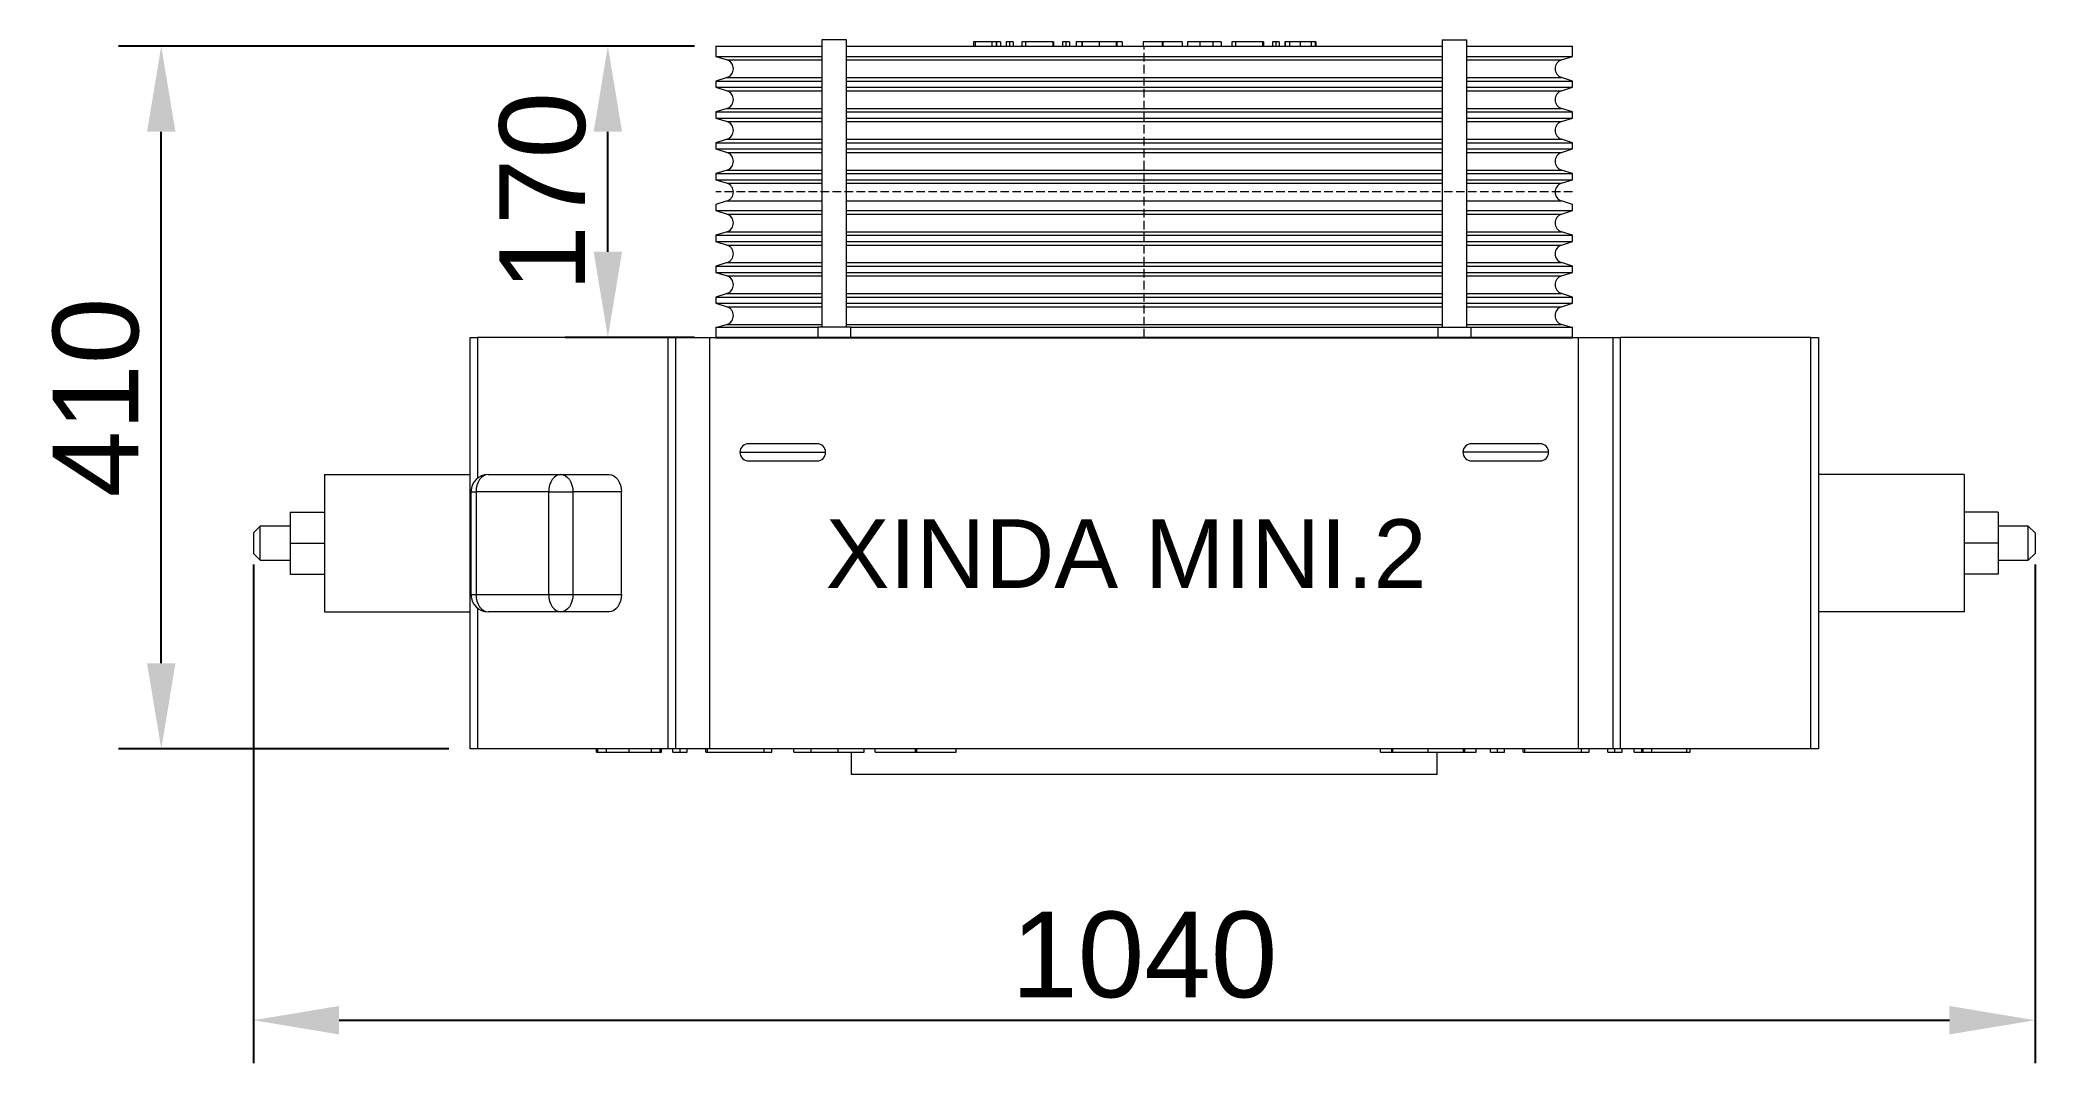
# Model space of a CAD drawing. Header units: millimetres. Extents: x 2313 to 3477, y 1540 to 2137.
import ezdxf

# ---------------------------------------------------------------- set-up
doc = ezdxf.new("R2010")
doc.units = ezdxf.units.MM
doc.linetypes.add('DASHED', pattern=[7, 5, -2, 0])
doc.layers.add('Eksen Çizgileri ve Görünmezler', color=251, linetype='DASHED', lineweight=5)
doc.layers.add('Makine Motor Grubu', color=144, linetype='Continuous', lineweight=5)
doc.styles.get("Standard").update_dxf_attribs({"font": 'arial.ttf'})
doc.dimstyles.new('M', dxfattribs={"dimscale": 20, "dimtxt": 2.5, "dimasz": 2.5, "dimexe": 1.25, "dimexo": 0.625, "dimtad": 1, "dimdsep": 46, "dimtxsty": 'Standard', "dimcen": 2.5, "dimclrd": 60, "dimclre": 60, "dimadec": 0, "dimazin": 0, "dimtfac": 1, "dimtofl": 0, "dimtmove": 0, "dimatfit": 3, "dimfxl": 1, "dimarcsym": 0})

# ---------------------------------------------------------------- blocks, each defined once
blk = doc.blocks.new('*D10')
at = {"color": 60, "linetype": 'ByBlock', "lineweight": -2, "transparency": 16777216}
for p, q in [((2694.8, 2133.7), (2619.2, 2133.7)), ((2644.2, 2013.7), (2644.2, 2083.7)), ((2694.8, 1963.7), (2619.2, 1963.7))]:
    blk.add_line(p, q, dxfattribs=at)
at = {"color": 60, "transparency": 16777216}
for points in [[(2635.9, 2083.7), (2652.5, 2083.7), (2644.2, 2133.7)], [(2635.9, 2013.7), (2652.5, 2013.7), (2644.2, 1963.7)]]:
    blk.add_solid(points, dxfattribs=at)
at = {"layer": 'Defpoints', "color": 0, "transparency": 16777216}
for p in [(2644.2, 2133.7), (2707.3, 2133.7), (2707.3, 1963.7)]:
    blk.add_point(p, dxfattribs=at)
at = {"color": 0, "transparency": 16777216, "insert": (2606.2, 2048.7), "char_height": 50, "attachment_point": 5, "rotation": 90}
blk.add_mtext('170', dxfattribs=at)
blk = doc.blocks.new('*D11')
at = {"color": 60, "linetype": 'ByBlock', "lineweight": -2, "transparency": 16777216}
for p, q in [((2694.8, 2133.7), (2358.5, 2133.7)), ((2383.5, 1773.7), (2383.5, 2083.7)), ((2551.3, 1723.7), (2358.5, 1723.7))]:
    blk.add_line(p, q, dxfattribs=at)
at = {"color": 60, "transparency": 16777216}
for points in [[(2375.2, 2083.7), (2391.8, 2083.7), (2383.5, 2133.7)], [(2375.2, 1773.7), (2391.8, 1773.7), (2383.5, 1723.7)]]:
    blk.add_solid(points, dxfattribs=at)
at = {"layer": 'Defpoints', "color": 0, "transparency": 16777216}
for p in [(2383.5, 2133.7), (2707.3, 2133.7), (2563.8, 1723.7)]:
    blk.add_point(p, dxfattribs=at)
at = {"color": 0, "transparency": 16777216, "insert": (2345.5, 1928.7), "char_height": 50, "attachment_point": 5, "rotation": 90}
blk.add_mtext('410', dxfattribs=at)
blk = doc.blocks.new('*D12')
at = {"color": 60, "linetype": 'ByBlock', "lineweight": -2, "transparency": 16777216}
for p, q in [((2437.3, 1831.2), (2437.3, 1540.4)), ((3477.3, 1831.2), (3477.3, 1540.4)), ((2487.3, 1565.4), (3427.3, 1565.4))]:
    blk.add_line(p, q, dxfattribs=at)
at = {"color": 60, "transparency": 16777216}
for points in [[(2487.3, 1573.7), (2487.3, 1557.1), (2437.3, 1565.4)], [(3427.3, 1573.7), (3427.3, 1557.1), (3477.3, 1565.4)]]:
    blk.add_solid(points, dxfattribs=at)
at = {"layer": 'Defpoints', "color": 0, "transparency": 16777216}
for p in [(2437.3, 1843.7), (3477.3, 1843.7), (3477.3, 1565.4)]:
    blk.add_point(p, dxfattribs=at)
at = {"color": 0, "transparency": 16777216, "insert": (2957.3, 1603.4), "char_height": 50, "attachment_point": 5}
blk.add_mtext('1040', dxfattribs=at)

msp = doc.modelspace()

# ---------------------------------------------------------------- linework, layer by layer
at = {"color": 2, "true_color": 0xf1eb1f}
msp.add_line((2707.295, 1963.711), (3207.295, 1963.711), dxfattribs=at)
at = {"layer": 'Eksen Çizgileri ve Görünmezler'}
for p, q in [((2957.295, 1963.711), (2957.295, 2133.711)), ((3207.295, 2048.711), (2707.295, 2048.711))]:
    msp.add_line(p, q, dxfattribs=at)
at = {"layer": 'Makine Motor Grubu', "color": 2, "true_color": 0xf1eb1f}
for p, q in [((2707.295, 2133.711), (2707.295, 2127.711)), ((2707.295, 2133.711), (2769.095, 2133.711)), ((2769.095, 2137.311), (2769.095, 1969.711)), ((2776.295, 2137.311), (2769.095, 2137.311)), ((2783.495, 2137.311), (2776.295, 2137.311)), ((2783.495, 1969.711), (2783.495, 2137.311)), ((2783.495, 2133.711), (2957.295, 2133.711)), ((2857.603, 2136.111), (2857.603, 2133.711)), ((2858.526, 2136.111), (2858.526, 2133.711)), ((2868.372, 2136.111), (2858.526, 2136.111)), ((2868.372, 2136.111), (2868.372, 2133.711)), ((2870.833, 2136.111), (2868.372, 2136.111)), ((2870.833, 2136.111), (2870.833, 2133.711)), ((2871.141, 2136.111), (2871.043, 2136.111)), ((2871.141, 2136.111), (2871.141, 2133.711)), ((2873.295, 2136.111), (2871.141, 2136.111)), ((2873.295, 2136.111), (2873.295, 2133.711)), ((2876.68, 2136.111), (2876.68, 2133.711)), ((2878.68, 2136.111), (2878.68, 2133.711)), ((2880.68, 2136.111), (2880.68, 2133.711)), ((2885.91, 2136.111), (2885.91, 2133.711)), ((2888.064, 2136.111), (2885.91, 2136.111)), ((2888.064, 2136.111), (2888.064, 2133.711)), ((2903.92, 2136.111), (2888.064, 2136.111)), ((2903.92, 2136.111), (2903.92, 2133.711)), ((2904.372, 2136.111), (2903.92, 2136.111)), ((2904.372, 2136.111), (2904.372, 2133.711)), ((2909.603, 2136.111), (2909.603, 2133.711)), ((2911.603, 2136.111), (2911.603, 2133.711)), ((2913.603, 2136.111), (2913.603, 2133.711)), ((2917.603, 2136.111), (2917.603, 2133.711)), ((2920.79, 2136.111), (2917.603, 2136.111)), ((2920.79, 2136.111), (2920.79, 2133.711)), ((2921.103, 2136.111), (2920.79, 2136.111)), ((2921.103, 2136.111), (2921.103, 2133.711)), ((2930.987, 2136.111), (2921.103, 2136.111)), ((2930.987, 2136.111), (2930.987, 2133.711)), ((2940.896, 2136.111), (2930.987, 2136.111)), ((2940.896, 2136.111), (2940.896, 2133.711)), ((2941.204, 2136.111), (2940.896, 2136.111)), ((2941.204, 2136.111), (2941.204, 2133.711)), ((2944.372, 2136.111), (2941.204, 2136.111)), ((2944.372, 2136.111), (2944.372, 2133.711)), ((2956.68, 2136.111), (2956.68, 2133.711)), ((2967.756, 2136.111), (2956.68, 2136.111)), ((2957.295, 2133.711), (3131.095, 2133.711)), ((2967.756, 2136.111), (2967.756, 2133.711)), ((2968.064, 2136.111), (2967.756, 2136.111)), ((2968.064, 2136.111), (2968.064, 2133.711)), ((2979.449, 2136.111), (2968.064, 2136.111)), ((2979.449, 2136.111), (2979.449, 2133.711)), ((2982.526, 2136.111), (2982.526, 2133.711)), ((2989.756, 2136.111), (2989.756, 2133.711)), ((2997.372, 2136.111), (2997.372, 2133.711)), ((3002.218, 2136.111), (2997.372, 2136.111)), ((3002.218, 2136.111), (3002.218, 2133.711)), ((3010.526, 2136.111), (3008.372, 2136.111)), ((3008.372, 2136.111), (3008.372, 2133.711)), ((3026.381, 2136.111), (3010.526, 2136.111)), ((3010.526, 2136.111), (3010.526, 2133.711)), ((3026.381, 2136.111), (3026.381, 2133.711)), ((3026.833, 2136.111), (3026.381, 2136.111)), ((3026.833, 2136.111), (3026.833, 2133.711)), ((3032.064, 2136.111), (3032.064, 2133.711)), ((3034.064, 2136.111), (3034.064, 2133.711)), ((3036.064, 2136.111), (3036.064, 2133.711)), ((3039.295, 2136.111), (3039.295, 2133.711)), ((3039.603, 2136.111), (3039.295, 2136.111)), ((3039.603, 2136.111), (3039.603, 2133.711)), ((3042.088, 2136.111), (3039.603, 2136.111)), ((3042.088, 2136.111), (3042.088, 2133.711)), ((3048.372, 2136.111), (3042.088, 2136.111)), ((3048.372, 2136.111), (3048.372, 2133.711)), ((3054.655, 2136.111), (3048.372, 2136.111)), ((3054.655, 2136.111), (3054.655, 2133.711)), ((3057.141, 2136.111), (3054.655, 2136.111)), ((3057.141, 2136.111), (3057.141, 2133.711)), ((3057.449, 2136.111), (3057.141, 2136.111)), ((3057.449, 2136.111), (3057.449, 2133.711)), ((3131.095, 2137.311), (3131.095, 1969.711)), ((3131.095, 2137.311), (3138.295, 2137.311)), ((3138.295, 2137.311), (3145.495, 2137.311)), ((3145.495, 1969.711), (3145.495, 2137.311)), ((3145.495, 2133.711), (3207.295, 2133.711)), ((3207.295, 2127.711), (3207.295, 2133.711)), ((2707.295, 2127.711), (2713.737, 2125.655)), ((2707.295, 2127.711), (2769.095, 2127.711)), ((2713.737, 2125.655), (2769.095, 2125.655)), ((2783.495, 2127.711), (2957.295, 2127.711)), ((2783.495, 2125.655), (2957.295, 2125.655)), ((2957.295, 2127.711), (3131.095, 2127.711)), ((2957.295, 2125.655), (3131.095, 2125.655)), ((3145.495, 2127.711), (3207.295, 2127.711)), ((3145.495, 2125.655), (3200.853, 2125.655)), ((3200.853, 2125.655), (3207.295, 2127.711)), ((2713.737, 2115.367), (2707.295, 2113.311)), ((2707.295, 2113.311), (2707.295, 2109.711)), ((2707.295, 2113.311), (2769.095, 2113.311)), ((2707.295, 2109.711), (2713.737, 2107.655)), ((2707.295, 2109.711), (2769.095, 2109.711)), ((2713.737, 2115.367), (2769.095, 2115.367)), ((2783.495, 2115.367), (2957.295, 2115.367)), ((2783.495, 2113.311), (2957.295, 2113.311)), ((2783.495, 2109.711), (2957.295, 2109.711)), ((2957.295, 2115.367), (3131.095, 2115.367)), ((2957.295, 2113.311), (3131.095, 2113.311)), ((2957.295, 2109.711), (3131.095, 2109.711)), ((3145.495, 2115.367), (3200.853, 2115.367)), ((3145.495, 2113.311), (3207.295, 2113.311)), ((3145.495, 2109.711), (3207.295, 2109.711)), ((3207.295, 2113.311), (3200.853, 2115.367)), ((3200.853, 2107.655), (3207.295, 2109.711)), ((3207.295, 2109.711), (3207.295, 2113.311)), ((2713.737, 2097.367), (2707.295, 2095.311)), ((2713.737, 2107.655), (2769.095, 2107.655)), ((2713.737, 2097.367), (2769.095, 2097.367)), ((2783.495, 2107.655), (2957.295, 2107.655)), ((2783.495, 2097.367), (2957.295, 2097.367)), ((2957.295, 2107.655), (3131.095, 2107.655)), ((2957.295, 2097.367), (3131.095, 2097.367)), ((3145.495, 2107.655), (3200.853, 2107.655)), ((3145.495, 2097.367), (3200.853, 2097.367)), ((3207.295, 2095.311), (3200.853, 2097.367)), ((2707.295, 2095.311), (2707.295, 2091.711)), ((2707.295, 2095.311), (2769.095, 2095.311)), ((2707.295, 2091.711), (2713.737, 2089.655)), ((2707.295, 2091.711), (2769.095, 2091.711)), ((2713.737, 2089.655), (2769.095, 2089.655)), ((2783.495, 2095.311), (2957.295, 2095.311)), ((2783.495, 2091.711), (2957.295, 2091.711)), ((2783.495, 2089.655), (2957.295, 2089.655)), ((2957.295, 2095.311), (3131.095, 2095.311)), ((2957.295, 2091.711), (3131.095, 2091.711)), ((2957.295, 2089.655), (3131.095, 2089.655)), ((3145.495, 2095.311), (3207.295, 2095.311)), ((3145.495, 2091.711), (3207.295, 2091.711)), ((3145.495, 2089.655), (3200.853, 2089.655)), ((3200.853, 2089.655), (3207.295, 2091.711)), ((3207.295, 2091.711), (3207.295, 2095.311)), ((2713.737, 2079.367), (2707.295, 2077.311)), ((2707.295, 2077.311), (2707.295, 2073.711)), ((2707.295, 2077.311), (2769.095, 2077.311)), ((2707.295, 2073.711), (2713.737, 2071.655)), ((2707.295, 2073.711), (2769.095, 2073.711)), ((2713.737, 2079.367), (2769.095, 2079.367)), ((2783.495, 2079.367), (2957.295, 2079.367)), ((2783.495, 2077.311), (2957.295, 2077.311)), ((2783.495, 2073.711), (2957.295, 2073.711)), ((2957.295, 2079.367), (3131.095, 2079.367)), ((2957.295, 2077.311), (3131.095, 2077.311)), ((2957.295, 2073.711), (3131.095, 2073.711)), ((3145.495, 2079.367), (3200.853, 2079.367)), ((3145.495, 2077.311), (3207.295, 2077.311)), ((3145.495, 2073.711), (3207.295, 2073.711)), ((3207.295, 2077.311), (3200.853, 2079.367)), ((3200.853, 2071.655), (3207.295, 2073.711)), ((3207.295, 2073.711), (3207.295, 2077.311)), ((2713.737, 2071.655), (2769.095, 2071.655)), ((2783.495, 2071.655), (2957.295, 2071.655)), ((2957.295, 2071.655), (3131.095, 2071.655)), ((3145.495, 2071.655), (3200.853, 2071.655)), ((2713.737, 2061.367), (2707.295, 2059.311)), ((2707.295, 2059.311), (2707.295, 2055.711)), ((2707.295, 2059.311), (2769.095, 2059.311)), ((2707.295, 2055.711), (2713.737, 2053.655)), ((2707.295, 2055.711), (2769.095, 2055.711)), ((2713.737, 2061.367), (2769.095, 2061.367)), ((2713.737, 2053.655), (2769.095, 2053.655)), ((2783.495, 2061.367), (2957.295, 2061.367)), ((2783.495, 2059.311), (2957.295, 2059.311)), ((2783.495, 2055.711), (2957.295, 2055.711)), ((2783.495, 2053.655), (2957.295, 2053.655)), ((2957.295, 2061.367), (3131.095, 2061.367)), ((2957.295, 2059.311), (3131.095, 2059.311)), ((2957.295, 2055.711), (3131.095, 2055.711)), ((2957.295, 2053.655), (3131.095, 2053.655)), ((3145.495, 2061.367), (3200.853, 2061.367)), ((3145.495, 2059.311), (3207.295, 2059.311)), ((3145.495, 2055.711), (3207.295, 2055.711)), ((3145.495, 2053.655), (3200.853, 2053.655)), ((3207.295, 2059.311), (3200.853, 2061.367)), ((3200.853, 2053.655), (3207.295, 2055.711)), ((3207.295, 2055.711), (3207.295, 2059.311)), ((2713.737, 2043.367), (2707.295, 2041.311)), ((2707.295, 2041.311), (2707.295, 2037.711)), ((2713.737, 2043.367), (2769.095, 2043.367)), ((2783.495, 2043.367), (2957.295, 2043.367)), ((2957.295, 2043.367), (3131.095, 2043.367)), ((3145.495, 2043.367), (3200.853, 2043.367)), ((3207.295, 2041.311), (3200.853, 2043.367)), ((3207.295, 2037.711), (3207.295, 2041.311)), ((2707.295, 2037.711), (2713.737, 2035.655)), ((2707.295, 2037.711), (2769.095, 2037.711)), ((2713.737, 2035.655), (2769.095, 2035.655)), ((2783.495, 2037.711), (2957.295, 2037.711)), ((2783.495, 2035.655), (2957.295, 2035.655)), ((2957.295, 2037.711), (3131.095, 2037.711)), ((2957.295, 2035.655), (3131.095, 2035.655)), ((3145.495, 2037.711), (3207.295, 2037.711)), ((3145.495, 2035.655), (3200.853, 2035.655)), ((3200.853, 2035.655), (3207.295, 2037.711)), ((2713.737, 2025.367), (2707.295, 2023.311)), ((2707.295, 2023.311), (2707.295, 2019.711)), ((2707.295, 2023.311), (2769.095, 2023.311)), ((2707.295, 2023.311), (2707.295, 2019.711)), ((2707.295, 2019.711), (2769.095, 2019.711)), ((2707.295, 2019.711), (2713.737, 2017.655)), ((2707.295, 2019.711), (2769.095, 2019.711)), ((2713.737, 2025.367), (2769.095, 2025.367)), ((2713.737, 2017.655), (2769.095, 2017.655)), ((2783.495, 2025.367), (2957.295, 2025.367)), ((2783.495, 2023.311), (2957.295, 2023.311)), ((2783.495, 2019.711), (2957.295, 2019.711)), ((2783.495, 2019.711), (2957.295, 2019.711)), ((2783.495, 2017.655), (2957.295, 2017.655)), ((2957.295, 2025.367), (3131.095, 2025.367)), ((2957.295, 2023.311), (3131.095, 2023.311)), ((2957.295, 2019.711), (3131.095, 2019.711)), ((2957.295, 2019.711), (3131.095, 2019.711)), ((2957.295, 2017.655), (3131.095, 2017.655)), ((3145.495, 2025.367), (3200.853, 2025.367)), ((3145.495, 2023.311), (3207.295, 2023.311)), ((3145.495, 2019.711), (3207.295, 2019.711)), ((3145.495, 2019.711), (3207.295, 2019.711)), ((3145.495, 2017.655), (3200.853, 2017.655)), ((3207.295, 2023.311), (3200.853, 2025.367)), ((3200.853, 2017.655), (3207.295, 2019.711)), ((3207.295, 2019.711), (3207.295, 2023.311)), ((3207.295, 2019.711), (3207.295, 2023.311)), ((2713.737, 2007.367), (2707.295, 2005.311)), ((2707.295, 2005.311), (2707.295, 2001.711)), ((2707.295, 2005.311), (2769.095, 2005.311)), ((2707.295, 2005.311), (2707.295, 2001.711)), ((2713.737, 2007.367), (2769.095, 2007.367)), ((2783.495, 2007.367), (2957.295, 2007.367)), ((2783.495, 2005.311), (2957.295, 2005.311)), ((2957.295, 2007.367), (3131.095, 2007.367)), ((2957.295, 2005.311), (3131.095, 2005.311)), ((3145.495, 2007.367), (3200.853, 2007.367)), ((3145.495, 2005.311), (3207.295, 2005.311)), ((3207.295, 2005.311), (3200.853, 2007.367)), ((3207.295, 2001.711), (3207.295, 2005.311)), ((3207.295, 2001.711), (3207.295, 2005.311)), ((2707.295, 2001.711), (2769.095, 2001.711)), ((2707.295, 2001.711), (2713.737, 1999.655)), ((2707.295, 2001.711), (2769.095, 2001.711)), ((2713.737, 1999.655), (2769.095, 1999.655)), ((2783.495, 2001.711), (2957.295, 2001.711)), ((2783.495, 2001.711), (2957.295, 2001.711)), ((2783.495, 1999.655), (2957.295, 1999.655)), ((2957.295, 2001.711), (3131.095, 2001.711)), ((2957.295, 2001.711), (3131.095, 2001.711)), ((2957.295, 1999.655), (3131.095, 1999.655)), ((3145.495, 2001.711), (3207.295, 2001.711)), ((3145.495, 2001.711), (3207.295, 2001.711)), ((3145.495, 1999.655), (3200.853, 1999.655)), ((3200.853, 1999.655), (3207.295, 2001.711)), ((2713.737, 1989.367), (2707.295, 1987.311)), ((2707.295, 1987.311), (2707.295, 1983.711)), ((2707.295, 1987.311), (2769.095, 1987.311)), ((2707.295, 1987.311), (2707.295, 1983.711)), ((2707.295, 1983.711), (2769.095, 1983.711)), ((2707.295, 1983.711), (2713.737, 1981.655)), ((2707.295, 1983.711), (2769.095, 1983.711)), ((2713.737, 1989.367), (2769.095, 1989.367)), ((2713.737, 1981.655), (2769.095, 1981.655)), ((2783.495, 1989.367), (2957.295, 1989.367)), ((2783.495, 1987.311), (2957.295, 1987.311)), ((2783.495, 1983.711), (2957.295, 1983.711)), ((2783.495, 1983.711), (2957.295, 1983.711)), ((2783.495, 1981.655), (2957.295, 1981.655)), ((2957.295, 1989.367), (3131.095, 1989.367)), ((2957.295, 1987.311), (3131.095, 1987.311)), ((2957.295, 1983.711), (3131.095, 1983.711)), ((2957.295, 1983.711), (3131.095, 1983.711)), ((2957.295, 1981.655), (3131.095, 1981.655)), ((3145.495, 1989.367), (3200.853, 1989.367)), ((3145.495, 1987.311), (3207.295, 1987.311)), ((3145.495, 1983.711), (3207.295, 1983.711)), ((3145.495, 1983.711), (3207.295, 1983.711)), ((3145.495, 1981.655), (3200.853, 1981.655)), ((3207.295, 1987.311), (3200.853, 1989.367)), ((3200.853, 1981.655), (3207.295, 1983.711)), ((3207.295, 1983.711), (3207.295, 1987.311)), ((3207.295, 1983.711), (3207.295, 1987.311)), ((2707.295, 1969.711), (2707.295, 1963.711)), ((2707.295, 1969.711), (2766.695, 1969.711)), ((2707.295, 1969.311), (2707.295, 1965.711)), ((2713.737, 1971.367), (2708.548, 1969.711)), ((2713.737, 1971.367), (2769.095, 1971.367)), ((2766.695, 1969.711), (2766.695, 1963.711)), ((2785.895, 1969.711), (2766.695, 1969.711)), ((2783.495, 1971.367), (2957.295, 1971.367)), ((2785.895, 1969.711), (2957.295, 1969.711)), ((2785.895, 1969.711), (2785.895, 1963.711)), ((2957.295, 1971.367), (3131.095, 1971.367)), ((2957.295, 1969.711), (3128.695, 1969.711)), ((3128.695, 1969.711), (3128.695, 1963.711)), ((3128.695, 1969.711), (3147.895, 1969.711)), ((3145.495, 1971.367), (3200.853, 1971.367)), ((3147.895, 1969.711), (3207.295, 1969.711)), ((3147.895, 1969.711), (3147.895, 1963.711)), ((3206.042, 1969.711), (3200.853, 1971.367)), ((3207.295, 1963.711), (3207.295, 1969.711)), ((3207.295, 1965.711), (3207.295, 1969.311)), ((2747.023, 1963.711), (2752.295, 1963.711)), ((2752.295, 1963.711), (2776.295, 1963.711)), ((3138.295, 1963.711), (2776.295, 1963.711)), ((3138.295, 1963.711), (3162.295, 1963.711)), ((3162.295, 1963.711), (3167.567, 1963.711))]:
    msp.add_line(p, q, dxfattribs=at)
at = {"layer": 'Makine Motor Grubu'}
for p, q in [((2563.795, 1723.711), (2563.795, 1963.711)), ((2563.795, 1963.711), (2568.188, 1963.711)), ((2679.402, 1963.711), (2568.188, 1963.711)), ((2568.188, 1963.711), (2568.188, 1881.628)), ((2679.402, 1723.711), (2679.402, 1963.711)), ((2679.402, 1963.711), (3235.188, 1963.711)), ((2683.795, 1723.711), (2683.795, 1963.711)), ((2703.795, 1723.711), (2703.795, 1963.711)), ((3210.795, 1723.711), (3210.795, 1963.711)), ((3230.795, 1963.711), (3230.795, 1723.711)), ((3235.188, 1963.711), (3235.188, 1723.711)), ((3346.401, 1963.711), (3235.188, 1963.711)), ((3346.401, 1723.711), (3346.401, 1963.711)), ((3346.401, 1963.711), (3350.795, 1963.711)), ((3350.795, 1963.711), (3350.795, 1723.711)), ((2766.295, 1901.711), (2726.295, 1901.711)), ((3188.295, 1901.711), (3148.295, 1901.711)), ((2721.295, 1896.711), (2771.295, 1896.711)), ((2726.295, 1891.711), (2766.295, 1891.711)), ((3193.295, 1896.711), (3143.295, 1896.711)), ((3148.295, 1891.711), (3188.295, 1891.711)), ((2478.795, 1883.711), (2563.795, 1883.711)), ((2478.795, 1883.711), (2478.795, 1803.711)), ((2574.297, 1883.711), (2616.724, 1883.711)), ((2616.724, 1883.711), (2645.008, 1883.711)), ((3435.795, 1883.711), (3350.795, 1883.711)), ((3435.795, 1883.711), (3435.795, 1803.711)), ((2564.297, 1873.711), (2564.297, 1813.711)), ((2564.297, 1873.711), (2567.226, 1873.711)), ((2567.226, 1873.711), (2567.226, 1813.711)), ((2609.653, 1873.711), (2567.226, 1873.711)), ((2609.653, 1813.711), (2609.653, 1873.711)), ((2609.653, 1873.711), (2623.795, 1873.711)), ((2623.795, 1873.711), (2623.795, 1813.711)), ((2652.079, 1873.711), (2623.795, 1873.711)), ((2652.079, 1813.711), (2652.079, 1873.711)), ((2441.295, 1853.711), (2437.295, 1849.711)), ((2458.795, 1853.711), (2441.295, 1853.711)), ((2441.295, 1833.711), (2441.295, 1853.711)), ((2458.795, 1861.711), (2478.795, 1861.711)), ((2458.795, 1861.711), (2458.795, 1843.711)), ((3455.795, 1861.711), (3435.795, 1861.711)), ((3455.795, 1861.711), (3455.795, 1843.711)), ((3473.295, 1853.711), (3455.795, 1853.711)), ((3477.295, 1849.711), (3473.295, 1853.711)), ((3473.295, 1833.711), (3473.295, 1853.711)), ((2437.295, 1849.711), (2437.295, 1837.711)), ((2458.795, 1843.711), (2458.795, 1825.711)), ((2458.795, 1843.711), (2478.795, 1843.711)), ((3455.795, 1843.711), (3435.795, 1843.711)), ((3455.795, 1843.711), (3455.795, 1825.711)), ((3477.295, 1849.711), (3477.295, 1837.711)), ((2437.295, 1837.711), (2441.295, 1833.711)), ((2441.295, 1833.711), (2458.795, 1833.711)), ((3455.795, 1833.711), (3473.295, 1833.711)), ((3473.295, 1833.711), (3477.295, 1837.711)), ((2458.795, 1825.711), (2478.795, 1825.711)), ((3455.795, 1825.711), (3435.795, 1825.711)), ((2564.297, 1813.711), (2567.226, 1813.711)), ((2567.226, 1813.711), (2609.653, 1813.711)), ((2568.188, 1805.794), (2568.188, 1723.711)), ((2609.653, 1813.711), (2623.795, 1813.711)), ((2623.795, 1813.711), (2652.079, 1813.711)), ((2478.795, 1803.711), (2563.795, 1803.711)), ((2616.724, 1803.711), (2574.297, 1803.711)), ((2645.008, 1803.711), (2616.724, 1803.711)), ((3435.795, 1803.711), (3350.795, 1803.711)), ((2568.188, 1723.711), (2563.795, 1723.711)), ((2679.402, 1723.711), (2568.188, 1723.711)), ((2637.641, 1721.711), (2637.641, 1723.711)), ((2638.282, 1721.711), (2638.282, 1723.711)), ((2643.46, 1721.711), (2643.46, 1723.711)), ((2656.551, 1721.711), (2656.551, 1723.711)), ((2669.642, 1721.711), (2669.642, 1723.711)), ((2674.821, 1721.711), (2674.821, 1723.711)), ((2675.462, 1721.711), (2675.462, 1723.711)), ((2683.795, 1723.711), (2679.402, 1723.711)), ((2682.192, 1721.711), (2682.192, 1723.711)), ((2703.795, 1723.711), (2683.795, 1723.711)), ((2686.359, 1721.711), (2686.359, 1723.711)), ((2690.526, 1721.711), (2690.526, 1723.711)), ((2701.423, 1721.711), (2701.423, 1723.711)), ((2702.365, 1721.711), (2702.365, 1723.711)), ((3210.795, 1723.711), (2703.795, 1723.711)), ((2735.397, 1721.711), (2735.397, 1723.711)), ((2739.885, 1721.711), (2739.885, 1723.711)), ((2752.705, 1721.711), (2752.705, 1723.711)), ((2762.801, 1721.711), (2762.801, 1723.711)), ((2778.667, 1721.711), (2778.667, 1723.711)), ((2793.731, 1721.711), (2793.731, 1723.711)), ((2800.141, 1721.711), (2800.141, 1723.711)), ((2823.859, 1721.711), (2823.859, 1723.711)), ((2824.5, 1721.711), (2824.5, 1723.711)), ((2847.577, 1721.711), (2847.577, 1723.711)), ((3095.218, 1721.711), (3095.218, 1723.711)), ((3101.819, 1721.711), (3101.819, 1723.711)), ((3102.46, 1721.711), (3102.46, 1723.711)), ((3123.103, 1721.711), (3123.103, 1723.711)), ((3143.696, 1721.711), (3143.696, 1723.711)), ((3144.347, 1721.711), (3144.347, 1723.711)), ((3150.987, 1721.711), (3150.987, 1723.711)), ((3159.321, 1721.711), (3159.321, 1723.711)), ((3163.487, 1721.711), (3163.487, 1723.711)), ((3167.654, 1721.711), (3167.654, 1723.711)), ((3178.551, 1721.711), (3178.551, 1723.711)), ((3179.493, 1721.711), (3179.493, 1723.711)), ((3230.795, 1723.711), (3210.795, 1723.711)), ((3212.526, 1721.711), (3212.526, 1723.711)), ((3217.013, 1721.711), (3217.013, 1723.711)), ((3227.91, 1721.711), (3227.91, 1723.711)), ((3235.188, 1723.711), (3230.795, 1723.711)), ((3232.077, 1721.711), (3232.077, 1723.711)), ((3346.401, 1723.711), (3235.188, 1723.711)), ((3236.244, 1721.711), (3236.244, 1723.711)), ((3243.295, 1721.711), (3243.295, 1723.711)), ((3247.782, 1721.711), (3247.782, 1723.711)), ((3248.423, 1721.711), (3248.423, 1723.711)), ((3253.551, 1721.711), (3253.551, 1723.711)), ((3274.064, 1721.711), (3274.064, 1723.711)), ((3275.987, 1721.711), (3275.987, 1723.711)), ((3350.795, 1723.711), (3346.401, 1723.711)), ((2637.641, 1721.711), (2638.282, 1721.711)), ((2638.282, 1721.711), (2643.46, 1721.711)), ((2643.46, 1721.711), (2656.551, 1721.711)), ((2656.551, 1721.711), (2669.642, 1721.711)), ((2669.642, 1721.711), (2674.821, 1721.711)), ((2674.821, 1721.711), (2675.462, 1721.711)), ((2701.423, 1721.711), (2702.365, 1721.711)), ((2702.365, 1721.711), (2735.397, 1721.711)), ((2735.397, 1721.711), (2739.885, 1721.711)), ((2752.705, 1721.711), (2762.801, 1721.711)), ((2786.295, 1721.711), (2786.295, 1708.711)), ((2800.141, 1721.711), (2823.859, 1721.711)), ((2823.859, 1721.711), (2824.5, 1721.711)), ((2824.5, 1721.711), (2847.577, 1721.711)), ((3095.218, 1721.711), (3101.819, 1721.711)), ((3101.819, 1721.711), (3102.46, 1721.711)), ((3102.46, 1721.711), (3123.103, 1721.711)), ((3123.103, 1721.711), (3143.696, 1721.711)), ((3128.295, 1708.711), (3128.295, 1721.711)), ((3143.696, 1721.711), (3144.347, 1721.711)), ((3144.347, 1721.711), (3150.987, 1721.711)), ((3178.551, 1721.711), (3179.493, 1721.711)), ((3179.493, 1721.711), (3212.526, 1721.711)), ((3212.526, 1721.711), (3217.013, 1721.711)), ((3243.295, 1721.711), (3247.782, 1721.711)), ((3247.782, 1721.711), (3248.248, 1721.711)), ((3248.423, 1721.711), (3253.551, 1721.711)), ((3253.551, 1721.711), (3274.064, 1721.711)), ((3128.295, 1708.711), (2786.295, 1708.711))]:
    msp.add_line(p, q, dxfattribs=at)
at = {"layer": 'Makine Motor Grubu', "flags": 128}
for points in [[(2574.297, 1883.711), (2572.918, 1883.519), (2571.591, 1882.95), (2570.369, 1882.026), (2569.297, 1880.782), (2568.418, 1879.267), (2567.765, 1877.538), (2567.362, 1875.662), (2567.226, 1873.711)], [(2616.724, 1883.711), (2615.344, 1883.519), (2614.018, 1882.95), (2612.795, 1882.026), (2611.724, 1880.782), (2610.844, 1879.267), (2610.191, 1877.538), (2609.789, 1875.662), (2609.653, 1873.711)], [(2616.724, 1883.711), (2618.103, 1883.519), (2619.43, 1882.95), (2620.652, 1882.026), (2621.724, 1880.782), (2622.603, 1879.267), (2623.257, 1877.538), (2623.659, 1875.662), (2623.795, 1873.711)], [(2645.008, 1883.711), (2646.388, 1883.519), (2647.714, 1882.95), (2648.937, 1882.026), (2650.008, 1880.782), (2650.887, 1879.267), (2651.541, 1877.538), (2651.943, 1875.662), (2652.079, 1873.711)], [(2567.226, 1813.711), (2567.362, 1811.76), (2567.765, 1809.884), (2568.418, 1808.155), (2569.297, 1806.64), (2570.369, 1805.396), (2571.591, 1804.472), (2572.918, 1803.903), (2574.297, 1803.711)], [(2609.653, 1813.711), (2609.789, 1811.76), (2610.191, 1809.884), (2610.844, 1808.155), (2611.724, 1806.64), (2612.795, 1805.396), (2614.018, 1804.472), (2615.344, 1803.903), (2616.724, 1803.711)], [(2623.795, 1813.711), (2623.659, 1811.76), (2623.257, 1809.884), (2622.603, 1808.155), (2621.724, 1806.64), (2620.652, 1805.396), (2619.43, 1804.472), (2618.103, 1803.903), (2616.724, 1803.711)], [(2652.079, 1813.711), (2651.943, 1811.76), (2651.541, 1809.884), (2650.887, 1808.155), (2650.008, 1806.64), (2648.937, 1805.396), (2647.714, 1804.472), (2646.388, 1803.903), (2645.008, 1803.711)]]:
    msp.add_lwpolyline(points, dxfattribs=at)
at = {"layer": 'Makine Motor Grubu', "color": 2, "true_color": 0xf1eb1f}
for centre, start, end in [((2712.095, 2120.511), 287.698339, 72.301661), ((3202.495, 2120.511), 107.698339, 252.301661), ((2712.095, 2102.511), 287.698339, 72.301661), ((3202.495, 2102.511), 107.698339, 252.301661), ((2712.095, 2084.511), 287.698339, 72.301661), ((3202.495, 2084.511), 107.698339, 252.301661), ((2712.095, 2066.511), 287.698339, 72.301661), ((3202.495, 2066.511), 107.698339, 252.301661), ((2712.095, 2048.511), 287.698339, 72.301661), ((3202.495, 2048.511), 107.698339, 252.301661), ((2712.095, 2030.511), 287.698339, 72.301661), ((3202.495, 2030.511), 107.698339, 252.301661), ((2712.095, 2012.511), 287.698339, 72.301661), ((3202.495, 2012.511), 107.698339, 252.301661), ((2712.095, 1994.511), 287.698339, 72.301661), ((3202.495, 1994.511), 107.698339, 252.301661), ((2712.095, 1976.511), 287.698339, 72.301661), ((3202.495, 1976.511), 107.698339, 252.301661)]:
    msp.add_arc(centre, 5.4, start, end, dxfattribs=at)
at = {"layer": 'Makine Motor Grubu'}
for centre, radius, start, end in [((2726.295, 1896.711), 5, 90, 180), ((2766.295, 1896.711), 5, 0, 90), ((3148.295, 1896.711), 5, 90, 180), ((3188.295, 1896.711), 5, 0, 90), ((2726.295, 1896.711), 5, 180, 270), ((2766.295, 1896.711), 5, 270, 0), ((3148.295, 1896.711), 5, 180, 270), ((3188.295, 1896.711), 5, 270, 0), ((2574.297, 1873.711), 10, 90, 180), ((2574.297, 1813.711), 10, 180, 270)]:
    msp.add_arc(centre, radius, start, end, dxfattribs=at)
at = {"layer": 'Makine Motor Grubu', "color": 2, "true_color": 0xf1eb1f}
for points, knots in [([(2858.316, 2136.111), (2858.192, 2136.111), (2857.626, 2136.111), (2857.613, 2136.111), (2857.603, 2136.111)], [0, 0, 0, 0, 0.21878059, 1, 1, 1, 1]), ([(2878.68, 2136.111), (2878.546, 2136.111), (2878.284, 2136.111), (2877.904, 2136.111), (2877.564, 2136.111), (2877.257, 2136.111), (2877.005, 2136.111), (2876.809, 2136.111), (2876.703, 2136.111), (2876.688, 2136.111), (2876.68, 2136.111)], [0, 0, 0, 0, 0.12761915, 0.25018242, 0.37282212, 0.5, 0.62717788, 0.74981758, 0.87238085, 1, 1, 1, 1]), ([(2880.68, 2136.111), (2880.672, 2136.111), (2880.658, 2136.111), (2880.543, 2136.111), (2880.355, 2136.111), (2880.102, 2136.111), (2879.795, 2136.111), (2879.453, 2136.111), (2879.074, 2136.111), (2878.813, 2136.111), (2878.68, 2136.111)], [0, 0, 0, 0, 0.12767532, 0.25072199, 0.37267778, 0.49991164, 0.62714549, 0.75117898, 0.87232468, 1, 1, 1, 1]), ([(2911.603, 2136.111), (2911.469, 2136.111), (2911.207, 2136.111), (2910.827, 2136.111), (2910.487, 2136.111), (2910.18, 2136.111), (2909.928, 2136.111), (2909.732, 2136.111), (2909.626, 2136.111), (2909.611, 2136.111), (2909.603, 2136.111)], [0, 0, 0, 0, 0.12761915, 0.25018242, 0.37282212, 0.5, 0.62717788, 0.74981758, 0.87238085, 1, 1, 1, 1]), ([(2913.603, 2136.111), (2913.595, 2136.111), (2913.581, 2136.111), (2913.466, 2136.111), (2913.278, 2136.111), (2913.025, 2136.111), (2912.718, 2136.111), (2912.376, 2136.111), (2911.997, 2136.111), (2911.736, 2136.111), (2911.603, 2136.111)], [0, 0, 0, 0, 0.12767532, 0.25072199, 0.37267778, 0.49991164, 0.62714549, 0.75117898, 0.87232468, 1, 1, 1, 1]), ([(2989.756, 2136.111), (2989.479, 2136.111), (2988.93, 2136.111), (2988.148, 2136.111), (2987.412, 2136.111), (2986.718, 2136.111), (2986.082, 2136.111), (2985.478, 2136.111), (2984.932, 2136.111), (2984.432, 2136.111), (2983.981, 2136.111), (2983.59, 2136.111), (2983.264, 2136.111), (2982.994, 2136.111), (2982.781, 2136.111), (2982.636, 2136.111), (2982.54, 2136.111), (2982.531, 2136.111), (2982.526, 2136.111)], [0, 0, 0, 0, 0.06154497, 0.1216943, 0.18115486, 0.23987539, 0.29870194, 0.35764742, 0.41760484, 0.47849404, 0.54040705, 0.60234499, 0.66500433, 0.72855931, 0.79365054, 0.86053427, 0.92923596, 1, 1, 1, 1]), ([(2997.372, 2136.111), (2996.95, 2136.111), (2996.136, 2136.111), (2994.959, 2136.111), (2993.87, 2136.111), (2992.873, 2136.111), (2991.965, 2136.111), (2991.148, 2136.111), (2990.418, 2136.111), (2989.969, 2136.111), (2989.756, 2136.111)], [0, 0, 0, 0, 0.164289216, 0.317405911, 0.458843612, 0.589366542, 0.707831319, 0.815770031, 0.912879903, 1, 1, 1, 1]), ([(3034.064, 2136.111), (3033.931, 2136.111), (3033.669, 2136.111), (3033.288, 2136.111), (3032.948, 2136.111), (3032.641, 2136.111), (3032.39, 2136.111), (3032.193, 2136.111), (3032.088, 2136.111), (3032.072, 2136.111), (3032.064, 2136.111)], [0, 0, 0, 0, 0.12761915, 0.25018242, 0.37282212, 0.5, 0.62717788, 0.74981758, 0.87238085, 1, 1, 1, 1]), ([(3036.064, 2136.111), (3036.057, 2136.111), (3036.042, 2136.111), (3035.928, 2136.111), (3035.74, 2136.111), (3035.486, 2136.111), (3035.179, 2136.111), (3034.837, 2136.111), (3034.458, 2136.111), (3034.198, 2136.111), (3034.064, 2136.111)], [0, 0, 0, 0, 0.12767532, 0.25072199, 0.37267778, 0.49991164, 0.62714549, 0.75117898, 0.87232468, 1, 1, 1, 1])]:
    msp.add_open_spline(points, degree=3, knots=knots, dxfattribs=at)
at = {"layer": 'Makine Motor Grubu'}
for points, knots in [([(2682.192, 1721.711), (2682.208, 1721.711), (2682.238, 1721.711), (2682.477, 1721.711), (2682.868, 1721.711), (2683.396, 1721.711), (2684.035, 1721.711), (2684.748, 1721.711), (2685.538, 1721.711), (2686.081, 1721.711), (2686.359, 1721.711)], [0, 0, 0, 0, 0.12767532, 0.25072199, 0.37267778, 0.49991164, 0.62714549, 0.75117898, 0.87232468, 1, 1, 1, 1]), ([(2686.359, 1721.711), (2686.637, 1721.711), (2687.183, 1721.711), (2687.975, 1721.711), (2688.684, 1721.711), (2689.323, 1721.711), (2689.847, 1721.711), (2690.256, 1721.711), (2690.476, 1721.711), (2690.509, 1721.711), (2690.526, 1721.711)], [0, 0, 0, 0, 0.12761915, 0.25018242, 0.37282212, 0.5, 0.62717788, 0.74981758, 0.87238085, 1, 1, 1, 1]), ([(2762.801, 1721.711), (2763.679, 1721.711), (2765.376, 1721.711), (2767.828, 1721.711), (2770.096, 1721.711), (2772.174, 1721.711), (2774.066, 1721.711), (2775.768, 1721.711), (2777.289, 1721.711), (2778.224, 1721.711), (2778.667, 1721.711)], [0, 0, 0, 0, 0.16428922, 0.31740591, 0.45884361, 0.58936654, 0.70783132, 0.81577003, 0.9128799, 1, 1, 1, 1]), ([(2778.667, 1721.711), (2779.245, 1721.711), (2780.389, 1721.711), (2782.018, 1721.711), (2783.551, 1721.711), (2784.997, 1721.711), (2786.323, 1721.711), (2787.58, 1721.711), (2788.717, 1721.711), (2789.759, 1721.711), (2790.698, 1721.711), (2791.514, 1721.711), (2792.192, 1721.711), (2792.755, 1721.711), (2793.198, 1721.711), (2793.501, 1721.711), (2793.701, 1721.711), (2793.721, 1721.711), (2793.731, 1721.711)], [0, 0, 0, 0, 0.06154497, 0.1216943, 0.18115486, 0.23987539, 0.29870194, 0.35764742, 0.41760484, 0.47849404, 0.54040705, 0.60234499, 0.66500433, 0.72855931, 0.79365054, 0.86053427, 0.92923596, 1, 1, 1, 1]), ([(3159.321, 1721.711), (3159.336, 1721.711), (3159.366, 1721.711), (3159.605, 1721.711), (3159.996, 1721.711), (3160.524, 1721.711), (3161.164, 1721.711), (3161.876, 1721.711), (3162.666, 1721.711), (3163.209, 1721.711), (3163.487, 1721.711)], [0, 0, 0, 0, 0.12767532, 0.25072199, 0.37267778, 0.49991164, 0.62714549, 0.75117898, 0.87232468, 1, 1, 1, 1]), ([(3163.487, 1721.711), (3163.766, 1721.711), (3164.311, 1721.711), (3165.104, 1721.711), (3165.812, 1721.711), (3166.451, 1721.711), (3166.975, 1721.711), (3167.385, 1721.711), (3167.604, 1721.711), (3167.637, 1721.711), (3167.654, 1721.711)], [0, 0, 0, 0, 0.12761915, 0.25018242, 0.37282212, 0.5, 0.62717788, 0.74981758, 0.87238085, 1, 1, 1, 1]), ([(3227.91, 1721.711), (3227.926, 1721.711), (3227.956, 1721.711), (3228.195, 1721.711), (3228.586, 1721.711), (3229.114, 1721.711), (3229.753, 1721.711), (3230.466, 1721.711), (3231.256, 1721.711), (3231.798, 1721.711), (3232.077, 1721.711)], [0, 0, 0, 0, 0.12767532, 0.25072199, 0.37267778, 0.49991164, 0.62714549, 0.75117898, 0.87232468, 1, 1, 1, 1]), ([(3232.077, 1721.711), (3232.355, 1721.711), (3232.901, 1721.711), (3233.693, 1721.711), (3234.402, 1721.711), (3235.041, 1721.711), (3235.565, 1721.711), (3235.974, 1721.711), (3236.194, 1721.711), (3236.227, 1721.711), (3236.244, 1721.711)], [0, 0, 0, 0, 0.12761915, 0.25018242, 0.37282212, 0.5, 0.62717788, 0.74981758, 0.87238085, 1, 1, 1, 1]), ([(3274.239, 1721.711), (3274.353, 1721.711), (3275.123, 1721.711), (3275.769, 1721.711), (3275.914, 1721.711), (3275.987, 1721.711)], [0, 0, 0, 0, 0.07991894, 0.53976309, 1, 1, 1, 1])]:
    msp.add_open_spline(points, degree=3, knots=knots, dxfattribs=at)

# ---------------------------------------------------------------- texts
at = {"insert": (2771.295, 1857.602), "char_height": 40, "attachment_point": 1}
msp.add_mtext_dynamic_manual_height_columns('XINDA MINI.2', width=397.80509, gutter_width=12.5, heights=[0], dxfattribs=at)

# ---------------------------------------------------------------- dimensions: what is measured, and where the dimension line sits
for base, p1, picture, middle in [((2383.506, 2133.711), (2563.795, 1723.711), '*D11', (2345.477, 1928.711)), ((2644.202, 2133.711), (2707.295, 1963.711), '*D10', (2606.173, 2048.711))]:
    dim = msp.add_linear_dim(base=base, p1=p1, p2=(2707.295, 2133.711), angle=90, dimstyle='M')
    dim.commit()
    dim.dimension.update_dxf_attribs({"geometry": picture, "text_midpoint": middle})
dim = msp.add_linear_dim(base=(3477.295, 1565.395), p1=(2437.295, 1843.711), p2=(3477.295, 1843.711), dimstyle='M')
dim.commit()
dim.dimension.update_dxf_attribs({"geometry": '*D12', "text_midpoint": (2957.295, 1603.423)})

doc.saveas('drawing.dxf')
